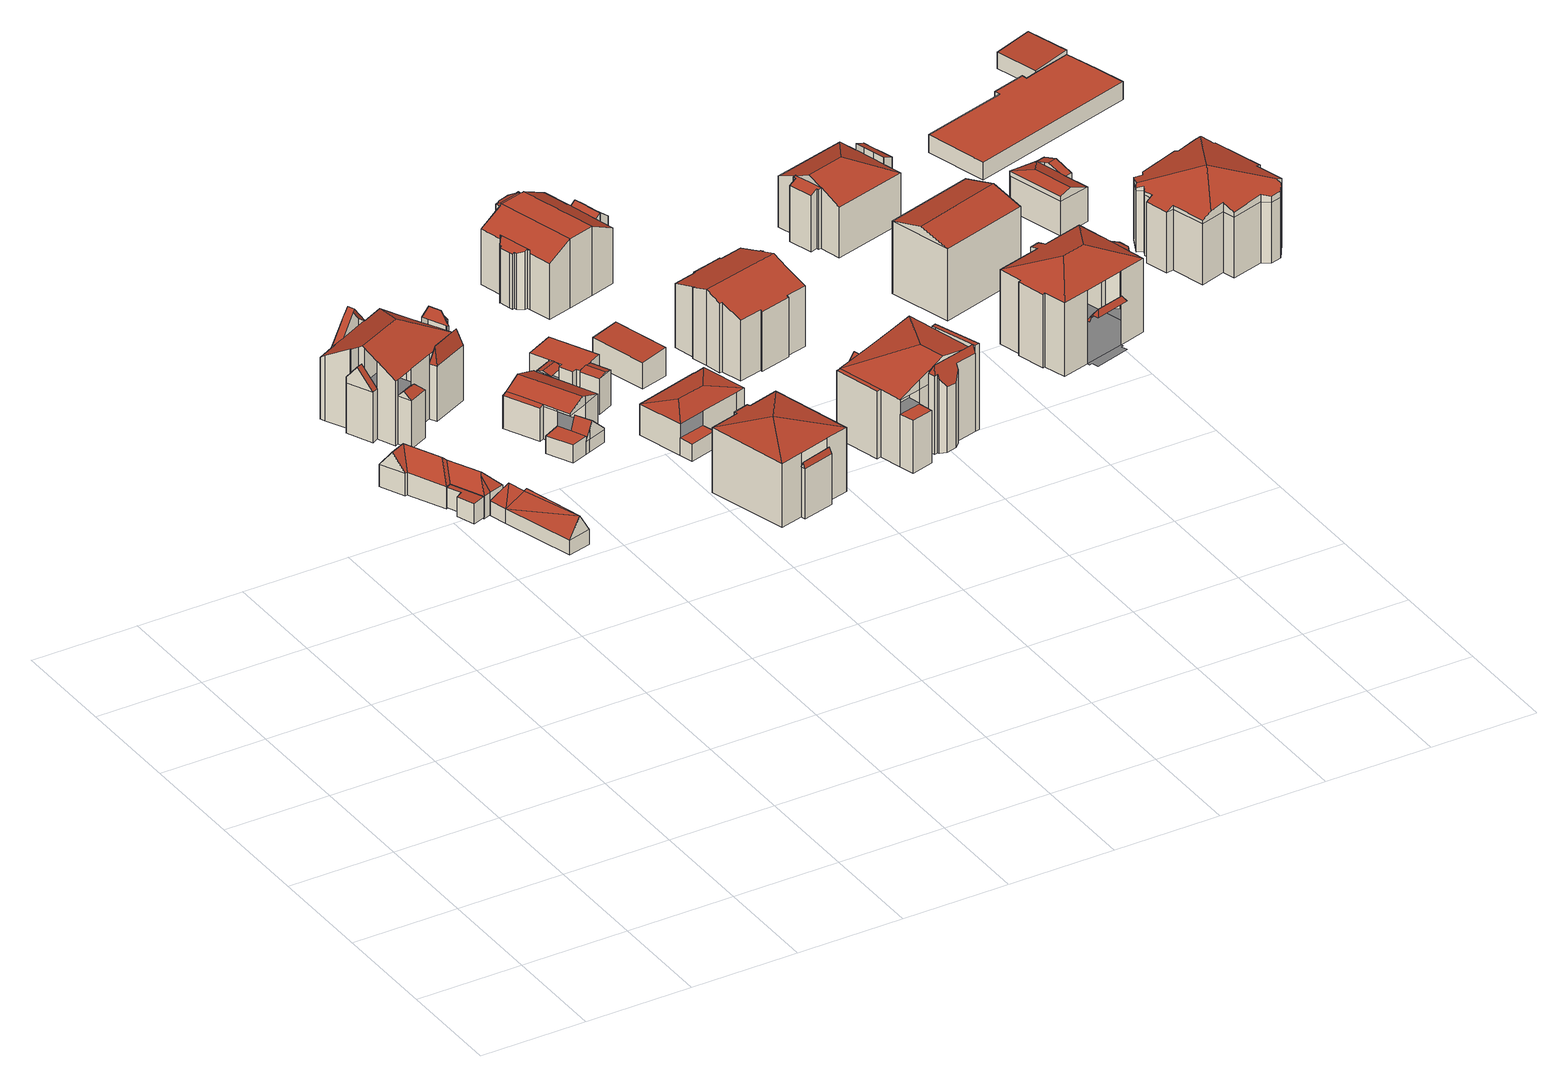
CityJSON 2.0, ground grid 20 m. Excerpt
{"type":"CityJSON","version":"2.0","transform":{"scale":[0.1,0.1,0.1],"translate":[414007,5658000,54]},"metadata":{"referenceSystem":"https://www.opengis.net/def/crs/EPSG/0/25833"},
"CityObjects":{
"building1":{"type":"Building","attributes":{"Dachtyp_tdc":"tdcPolyFlatRoof","Gemeindeschluessel":14612000,"Dachneigung":3.41,"QualitaetDacherkennung":66,"Geometrietyp2DReferenz":"3000","measuredHeight":3.95,"function":"31001_9998","roofType":"2100"},"geometry":[{"type":"Solid","lod":"2","boundaries":[[[[0,1,2,3]],[[1,4,5,2]],[[4,6,7,5]],[[6,8,9,7]],[[8,10,11,9]],[[10,0,3,11]],[[10,8,6,4,1,0]],[[3,2,5,7,9,11]]]],"semantics":{"surfaces":[{"type":"WallSurface"},{"type":"RoofSurface"},{"type":"GroundSurface"}],"values":[[0,0,0,0,0,0,1,2]]}}]},
"building2":{"type":"Building","attributes":{"Dachtyp_tdc":"tdcFreeFormRoof","Gemeindeschluessel":14612000,"Dachneigung":51.54,"QualitaetDacherkennung":15,"Geometrietyp2DReferenz":"3000","measuredHeight":7.58,"function":"31001_9998","roofType":"5000"},"geometry":[{"type":"Solid","lod":"2","boundaries":[[[[12,13,14,15]],[[13,16,17,14]],[[16,18,19,17]],[[18,20,21,19]],[[20,22,23,21]],[[22,24,25,23]],[[24,26,27,25]],[[26,28,29,27]],[[28,4,30,29]],[[4,1,31,30]],[[1,12,15,31]],[[32,33,34,1,4]],[[32,4,28]],[[33,32,28,26]],[[35,22,20]],[[36,22,35]],[[34,22,36]],[[34,24,22]],[[33,24,34]],[[24,33,26]],[[37,35,20,18]],[[37,18,16]],[[35,37,16,13]],[[36,35,13,12]],[[34,36,12,1]],[[15,14,17,19,21,23,25,27,29,30,31]]]],"semantics":{"surfaces":[{"type":"WallSurface"},{"type":"RoofSurface"},{"type":"GroundSurface"}],"values":[[0,0,0,0,0,0,0,0,0,0,0,1,1,1,1,1,1,1,1,1,1,0,1,1,1,2]]}}]},
"building3":{"type":"Building","attributes":{"Dachtyp_tdc":"tdcFreeFormRoof","Gemeindeschluessel":14612000,"Dachneigung":57.74,"QualitaetDacherkennung":11,"Geometrietyp2DReferenz":"3000","measuredHeight":6.59,"function":"31001_9998","roofType":"5000"},"geometry":[{"type":"Solid","lod":"2","boundaries":[[[[38,39,40,41]],[[39,42,43,40]],[[42,44,45,43]],[[44,46,47,45]],[[46,48,49,47]],[[48,50,51,49]],[[50,52,53,51]],[[52,38,41,53]],[[52,54,38]],[[52,55,54]],[[55,56,57]],[[52,56,55]],[[56,52,50]],[[56,50,48]],[[57,56,48,46]],[[55,57,46,44]],[[58,54,55,44,42]],[[58,42,39]],[[54,58,39,38]],[[41,40,43,45,47,49,51,53]]]],"semantics":{"surfaces":[{"type":"WallSurface"},{"type":"RoofSurface"},{"type":"GroundSurface"}],"values":[[0,0,0,0,0,0,0,0,1,1,1,1,1,0,1,1,1,1,1,2]]}}]},
"building4":{"type":"Building","attributes":{"Gemeindeschluessel":14612000,"Geometrietyp2DReferenz":"3000","function":"31001_9998","roofType":"9999"},"children":["building4-1","building4-2","building4-3","building4-4","building4-5","building4-6"]},
"building4-1":{"type":"BuildingPart","attributes":{"Dachtyp_tdc":"tdcGableRoof","Dachneigung":49.99,"QualitaetDacherkennung":36,"Geometrietyp2DReferenz":"3000","measuredHeight":15.69,"roofType":"3100"},"parents":["building4"],"geometry":[{"type":"MultiSurface","lod":"2","boundaries":[[[59,60,61,62]],[[60,63,64,61]],[[63,65,66,64]],[[67,59,62,68]],[[67,69,70,71,72,59]],[[73,71,70,74,75]],[[63,73,75,65]],[[60,72,71,73,63]],[[59,72,60]],[[62,61,64,66,68]]],"semantics":{"surfaces":[{"type":"WallSurface"},{"type":"RoofSurface"},{"type":"GroundSurface"}],"values":[0,0,0,0,1,1,0,0,0,2]}}]},
"building4-2":{"type":"BuildingPart","attributes":{"Dachtyp_tdc":"tdcGableRoof","Dachneigung":50.73,"QualitaetDacherkennung":47,"Geometrietyp2DReferenz":"3000","measuredHeight":13.35,"roofType":"3100"},"parents":["building4"],"geometry":[{"type":"MultiSurface","lod":"2","boundaries":[[[76,77,78,79]],[[77,80,81,78]],[[80,82,83,81]],[[77,76,84,85,86]],[[87,88,86,85]],[[80,88,87,82]],[[77,86,88,80]],[[78,81,83,89,79]]],"semantics":{"surfaces":[{"type":"WallSurface"},{"type":"RoofSurface"},{"type":"GroundSurface"}],"values":[0,0,0,1,1,0,0,2]}}]},
"building4-3":{"type":"BuildingPart","attributes":{"Dachtyp_tdc":"tdcHipAndGableRoof","Dachneigung":31.22,"QualitaetDacherkennung":19,"Geometrietyp2DReferenz":"3000","measuredHeight":16.87,"roofType":"5000"},"parents":["building4"],"geometry":[{"type":"MultiSurface","lod":"2","boundaries":[[[90,91,92]],[[90,93,94,91]],[[93,95,79,94]],[[95,76,79]],[[96,97,98,83,82,87]],[[97,99,100,98]],[[99,101,102,100]],[[101,103,104,102]],[[103,105,67,68,104]],[[74,75,66,65,75]],[[75,106,107,66]],[[106,108,109,107]],[[108,110,111,109]],[[112,113,114,115]],[[113,116,114]],[[117,118,119,120,121,122]],[[113,112,110,108,106,123]],[[106,75,74,69,105,103,101,99,97,96,124,123]],[[124,95,93,90,118,117,113,123]],[[120,91,94,79,89,83,98,100,102,104,68,66,107,109,111,115,114,121]]],"semantics":{"surfaces":[{"type":"WallSurface"},{"type":"RoofSurface"},{"type":"GroundSurface"}],"values":[0,0,0,0,0,0,0,0,0,0,0,0,0,0,0,0,1,1,1,2]}}]},
"building4-4":{"type":"BuildingPart","attributes":{"Dachtyp_tdc":"tdcFreeFormRoof","Dachneigung":46.16,"QualitaetDacherkennung":12,"Geometrietyp2DReferenz":"3000","measuredHeight":10.59,"roofType":"5000"},"parents":["building4"],"geometry":[{"type":"MultiSurface","lod":"2","boundaries":[[[125,126,127,128]],[[126,92,91,127]],[[119,125,128,120]],[[129,130,126,125]],[[129,125,119]],[[130,129,119,92]],[[126,130,92]],[[128,127,91,120]]],"semantics":{"surfaces":[{"type":"WallSurface"},{"type":"RoofSurface"},{"type":"GroundSurface"}],"values":[0,0,0,1,1,1,0,2]}}]},
"building4-5":{"type":"BuildingPart","attributes":{"Dachtyp_tdc":"tdcFreeFormRoof","Dachneigung":67.32,"QualitaetDacherkennung":35,"Geometrietyp2DReferenz":"3000","measuredHeight":15.11,"roofType":"5000"},"parents":["building4"],"geometry":[{"type":"MultiSurface","lod":"2","boundaries":[[[131,132,133,111,110]],[[132,134,135,133]],[[134,136,137,135]],[[136,138,112,115,137]],[[139,140,138,136]],[[139,136,134]],[[141,140,139,134,132]],[[141,132,131]],[[140,141,131,138]],[[111,133,135,137,115]]],"semantics":{"surfaces":[{"type":"WallSurface"},{"type":"RoofSurface"},{"type":"GroundSurface"}],"values":[0,0,0,0,1,1,1,1,1,2]}}]},
"building4-6":{"type":"BuildingPart","attributes":{"Dachtyp_tdc":"tdcFreeFormRoof","Dachneigung":76.24,"QualitaetDacherkennung":19,"Geometrietyp2DReferenz":"3000","measuredHeight":13.76,"roofType":"5000"},"parents":["building4"],"geometry":[{"type":"MultiSurface","lod":"2","boundaries":[[[142,122,121,143]],[[116,144,145,114]],[[144,142,143,145]],[[146,122,142]],[[147,146,142,144]],[[144,116,147]],[[116,122,146,147]],[[143,121,114,145]]],"semantics":{"surfaces":[{"type":"WallSurface"},{"type":"RoofSurface"},{"type":"GroundSurface"}],"values":[0,0,0,1,1,1,1,2]}}]},
"building5":{"type":"Building","attributes":{"Gemeindeschluessel":14612000,"Geometrietyp2DReferenz":"3000","function":"31001_9998","roofType":"9999"},"children":["building5-1","building5-2","building5-3","building5-4"]},
"building5-1":{"type":"BuildingPart","attributes":{"Dachtyp_tdc":"tdcPolyFlatRoof","Dachneigung":20.35,"QualitaetDacherkennung":62,"Geometrietyp2DReferenz":"3000","measuredHeight":6.68,"roofType":"2100"},"parents":["building5"],"geometry":[{"type":"MultiSurface","lod":"2","boundaries":[[[148,149,150,151,152]],[[153,154,155,156,157]],[[154,148,152,155]],[[154,153,158,149,148]],[[152,151,156,155]]],"semantics":{"surfaces":[{"type":"WallSurface"},{"type":"RoofSurface"},{"type":"GroundSurface"}],"values":[0,0,0,1,2]}}]},
"building5-2":{"type":"BuildingPart","attributes":{"Dachtyp_tdc":"tdcGableRoof","Dachneigung":43.43,"QualitaetDacherkennung":13,"Geometrietyp2DReferenz":"3000","measuredHeight":5.74,"roofType":"3100"},"parents":["building5"],"geometry":[{"type":"MultiSurface","lod":"2","boundaries":[[[159,160,161,162]],[[160,163,164,161]],[[165,159,162,166]],[[167,168,169,170]],[[163,171,169,168,172]],[[160,171,163]],[[159,170,169,171,160]],[[165,167,170,159]],[[162,161,164,173,166]]],"semantics":{"surfaces":[{"type":"WallSurface"},{"type":"RoofSurface"},{"type":"GroundSurface"}],"values":[0,0,0,1,1,0,0,0,2]}}]},
"building5-3":{"type":"BuildingPart","attributes":{"Dachtyp_tdc":"tdcGableRoof","Dachneigung":21.64,"QualitaetDacherkennung":80,"Geometrietyp2DReferenz":"3000","measuredHeight":8.09,"roofType":"3100"},"parents":["building5"],"geometry":[{"type":"MultiSurface","lod":"2","boundaries":[[[174,157,156,175,176]],[[150,177,178,151]],[[177,179,180,178]],[[179,181,182,180]],[[181,183,184,182]],[[183,185,167,165,166,184]],[[149,158,153,186,187,188,189]],[[183,181,179,190,189,188,191]],[[183,191,185]],[[185,191,188,187,192]],[[150,149,189,190,177]],[[177,190,179]],[[192,187,186,174]],[[174,186,153,157]],[[175,156,151,178,180,182,184,166,173]]],"semantics":{"surfaces":[{"type":"WallSurface"},{"type":"RoofSurface"},{"type":"GroundSurface"}],"values":[0,0,0,0,0,0,1,1,0,0,0,0,0,0,2]}}]},
"building5-4":{"type":"BuildingPart","attributes":{"Dachtyp_tdc":"tdcPolyFlatRoof","Dachneigung":0,"QualitaetDacherkennung":44,"Geometrietyp2DReferenz":"3000","measuredHeight":3.45,"roofType":"1000"},"parents":["building5"],"geometry":[{"type":"MultiSurface","lod":"2","boundaries":[[[193,194,195,164,163]],[[194,196,197,195]],[[196,176,175,197]],[[176,196,194,193,198]],[[164,195,197,175,173]]],"semantics":{"surfaces":[{"type":"WallSurface"},{"type":"RoofSurface"},{"type":"GroundSurface"}],"values":[0,0,0,1,2]}}]},
"building6":{"type":"Building","attributes":{"Gemeindeschluessel":14612000,"Geometrietyp2DReferenz":"3000","function":"31001_9998","roofType":"9999"},"children":["building6-1","building6-2","building6-3"]},
"building6-1":{"type":"BuildingPart","attributes":{"Dachtyp_tdc":"tdcPolyFlatRoof","Dachneigung":0,"QualitaetDacherkennung":66,"Geometrietyp2DReferenz":"3000","measuredHeight":7.06,"roofType":"1000"},"parents":["building6"],"geometry":[{"type":"MultiSurface","lod":"2","boundaries":[[[199,200,201,202,203]],[[200,204,205,201]],[[204,206,207,208,205]],[[209,210,211,212,213]],[[210,214,215,211]],[[214,216,217,215]],[[216,218,219,220,217]],[[216,214,210,209,221,222,223,206,204,200,199,224,225,218]],[[220,202,201,205,208,226,212,211,215,217]]],"semantics":{"surfaces":[{"type":"WallSurface"},{"type":"RoofSurface"},{"type":"GroundSurface"}],"values":[0,0,0,0,0,0,0,1,2]}}]},
"building6-2":{"type":"BuildingPart","attributes":{"Dachtyp_tdc":"tdcGableRoof","Dachneigung":17.68,"QualitaetDacherkennung":56,"Geometrietyp2DReferenz":"3000","measuredHeight":7.12,"roofType":"3100"},"parents":["building6"],"geometry":[{"type":"MultiSurface","lod":"2","boundaries":[[[227,213,212,228]],[[229,227,228,230]],[[227,229,231]],[[213,227,231,232,221]],[[229,207,233,222,232,231]],[[228,212,226,208,230]]],"semantics":{"surfaces":[{"type":"WallSurface"},{"type":"RoofSurface"},{"type":"GroundSurface"}],"values":[0,0,0,1,1,2]}}]},
"building6-3":{"type":"BuildingPart","attributes":{"Dachtyp_tdc":"tdcGableRoof","Dachneigung":10.45,"QualitaetDacherkennung":58,"Geometrietyp2DReferenz":"3000","measuredHeight":7.15,"roofType":"3100"},"parents":["building6"],"geometry":[{"type":"MultiSurface","lod":"2","boundaries":[[[234,235,236,237]],[[235,203,202,236]],[[219,234,237,220]],[[219,225,238,239,234]],[[238,224,203,235,239]],[[234,239,235]],[[237,236,202,220]]],"semantics":{"surfaces":[{"type":"WallSurface"},{"type":"RoofSurface"},{"type":"GroundSurface"}],"values":[0,0,0,1,1,0,2]}}]},
"building7":{"type":"Building","attributes":{"Gemeindeschluessel":14612000,"Geometrietyp2DReferenz":"3000","function":"31001_9998","roofType":"9999"},"children":["building7-1","building7-2"]},
"building7-1":{"type":"BuildingPart","attributes":{"Dachtyp_tdc":"tdcTentRoof","Dachneigung":10.03,"QualitaetDacherkennung":72,"Geometrietyp2DReferenz":"3000","measuredHeight":13.79,"roofType":"3500"},"parents":["building7"],"geometry":[{"type":"MultiSurface","lod":"2","boundaries":[[[240,241,242,243,244]],[[241,245,246,242]],[[245,247,248,246]],[[247,249,250,248]],[[249,251,252,250]],[[251,253,254,252]],[[253,255,256,254]],[[255,257,258,256]],[[257,259,260,261,258]],[[241,240,259,257,262]],[[245,241,262]],[[255,253,251,249,247,245,262]],[[257,255,262]],[[261,243,242,246,248,250,252,254,256,258]]],"semantics":{"surfaces":[{"type":"WallSurface"},{"type":"RoofSurface"},{"type":"GroundSurface"}],"values":[0,0,0,0,0,0,0,0,0,1,1,1,1,2]}}]},
"building7-2":{"type":"BuildingPart","attributes":{"Dachtyp_tdc":"tdcFreeFormRoof","Dachneigung":67.64,"QualitaetDacherkennung":14,"Geometrietyp2DReferenz":"3000","measuredHeight":10.71,"roofType":"5000"},"parents":["building7"],"geometry":[{"type":"MultiSurface","lod":"2","boundaries":[[[263,264,265,266]],[[264,244,243,265]],[[260,263,266,261]],[[267,268,264,263]],[[268,267,260,244]],[[264,268,244]],[[260,267,263]],[[266,265,243,261]]],"semantics":{"surfaces":[{"type":"WallSurface"},{"type":"RoofSurface"},{"type":"GroundSurface"}],"values":[0,0,0,1,1,0,0,2]}}]},
"building8":{"type":"Building","attributes":{"Gemeindeschluessel":14612000,"Geometrietyp2DReferenz":"3000","function":"31001_9998","roofType":"9999"},"children":["building8-1","building8-2"]},
"building8-1":{"type":"BuildingPart","attributes":{"Dachtyp_tdc":"tdcPolyFlatRoof","Dachneigung":0,"QualitaetDacherkennung":55,"Geometrietyp2DReferenz":"3000","measuredHeight":3.26,"roofType":"1000"},"parents":["building8"],"geometry":[{"type":"MultiSurface","lod":"2","boundaries":[[[269,270,271,272]],[[270,273,274,271]],[[273,275,276,274]],[[275,273,270,269]],[[272,271,274,276]]],"semantics":{"surfaces":[{"type":"WallSurface"},{"type":"RoofSurface"},{"type":"GroundSurface"}],"values":[0,0,0,1,2]}}]},
"building8-2":{"type":"BuildingPart","attributes":{"Dachtyp_tdc":"tdcHipRoof","Dachneigung":10.35,"QualitaetDacherkennung":66,"Geometrietyp2DReferenz":"3000","measuredHeight":6.79,"roofType":"3200"},"parents":["building8"],"geometry":[{"type":"MultiSurface","lod":"2","boundaries":[[[277,278,279,280]],[[278,281,272,279]],[[281,269,272]],[[277,282,283]],[[284,285,286]],[[285,284,287,276,275]],[[284,288,289,287]],[[288,290,291,289]],[[290,282,292,291]],[[282,277,280,292]],[[282,290,288,284,286,283]],[[285,281,278,277,283,286]],[[276,287,289,291,292,280,279,272]]],"semantics":{"surfaces":[{"type":"WallSurface"},{"type":"RoofSurface"},{"type":"GroundSurface"}],"values":[0,0,0,1,1,0,0,0,0,0,1,1,2]}}]},
"building9":{"type":"Building","attributes":{"Dachtyp_tdc":"tdcPolyFlatRoof","Gemeindeschluessel":14612000,"Dachneigung":5.68,"QualitaetDacherkennung":53,"Geometrietyp2DReferenz":"3000","measuredHeight":5.51,"function":"31001_9998","roofType":"2100"},"geometry":[{"type":"Solid","lod":"2","boundaries":[[[[293,294,295,296]],[[294,297,298,295]],[[297,299,300,298]],[[299,293,296,300]],[[299,297,294,293]],[[296,295,298,300]]]],"semantics":{"surfaces":[{"type":"WallSurface"},{"type":"RoofSurface"},{"type":"GroundSurface"}],"values":[[0,0,0,0,1,2]]}}]},
"building10":{"type":"Building","attributes":{"Dachtyp_tdc":"tdcPolyFlatRoof","Gemeindeschluessel":14612000,"Dachneigung":4.54,"QualitaetDacherkennung":59,"Geometrietyp2DReferenz":"3000","measuredHeight":2.2,"function":"31001_9998","roofType":"2100"},"geometry":[{"type":"Solid","lod":"2","boundaries":[[[[301,302,303,289]],[[302,304,305,303]],[[304,306,292,305]],[[306,307,291,292]],[[307,301,289,291]],[[307,306,304,302,301]],[[289,303,305,292,291]]]],"semantics":{"surfaces":[{"type":"WallSurface"},{"type":"RoofSurface"},{"type":"GroundSurface"}],"values":[[0,0,0,0,0,1,2]]}}]},
"building11":{"type":"Building","attributes":{"Dachtyp_tdc":"tdcFreeFormRoof","Gemeindeschluessel":14612000,"Dachneigung":38.97,"QualitaetDacherkennung":11,"Geometrietyp2DReferenz":"3000","measuredHeight":4.63,"function":"31001_9998","roofType":"5000"},"geometry":[{"type":"Solid","lod":"2","boundaries":[[[[308,309,310,311]],[[309,312,313,310]],[[312,314,315,313]],[[314,316,317,315]],[[316,318,319,317]],[[318,320,321,319]],[[320,308,311,321]],[[322,323,324,320,318]],[[325,322,318,316]],[[325,316,314]],[[312,325,314]],[[312,322,325]],[[323,322,312,309]],[[324,323,309,308]],[[324,308,320]],[[311,310,313,315,317,319,321]]]],"semantics":{"surfaces":[{"type":"WallSurface"},{"type":"RoofSurface"},{"type":"GroundSurface"}],"values":[[0,0,0,0,0,0,0,1,1,1,1,1,1,1,0,2]]}}]},
"building12":{"type":"Building","attributes":{"Gemeindeschluessel":14612000,"Geometrietyp2DReferenz":"3000","function":"31001_9998","roofType":"9999"},"children":["building12-1","building12-2","building12-3","building12-4"]},
"building12-1":{"type":"BuildingPart","attributes":{"Dachtyp_tdc":"tdcPolyFlatRoof","Dachneigung":23.99,"QualitaetDacherkennung":46,"Geometrietyp2DReferenz":"3000","measuredHeight":11.34,"roofType":"2100"},"parents":["building12"],"geometry":[{"type":"MultiSurface","lod":"2","boundaries":[[[326,327,328,329]],[[327,330,331,328]],[[330,332,333,331]],[[334,335,336,337]],[[335,338,339,336]],[[338,340,341,339]],[[340,342,343,341]],[[342,344,345,343]],[[344,346,347,345]],[[346,348,349,347]],[[348,350,351,349]],[[350,352,353,351]],[[352,354,355,353]],[[354,356,357,355]],[[356,326,329,357]],[[356,354,352,350,348,346,344,342,340,338,335,334,332,330,327,326]],[[329,328,331,336,339,341,343,345,347,349,351,353,355,357]]],"semantics":{"surfaces":[{"type":"WallSurface"},{"type":"RoofSurface"},{"type":"GroundSurface"}],"values":[0,0,0,0,0,0,0,0,0,0,0,0,0,0,0,1,2]}}]},
"building12-2":{"type":"BuildingPart","attributes":{"Dachtyp_tdc":"tdcFreeFormRoof","Dachneigung":25.04,"QualitaetDacherkennung":19,"Geometrietyp2DReferenz":"3000","measuredHeight":13.08,"roofType":"5000"},"parents":["building12"],"geometry":[{"type":"MultiSurface","lod":"2","boundaries":[[[358,359,360,361]],[[359,362,363,360]],[[362,364,365,363]],[[364,366,367,365]],[[366,368,369,367]],[[370,371,372,373]],[[371,358,361,372]],[[368,366,374]],[[366,364,362,359,358,371,375,374]],[[371,370,375]],[[370,376,368,374,375]],[[361,360,363,365,367,369,377,373,372]]],"semantics":{"surfaces":[{"type":"WallSurface"},{"type":"RoofSurface"},{"type":"GroundSurface"}],"values":[0,0,0,0,0,0,0,1,1,1,1,2]}}]},
"building12-3":{"type":"BuildingPart","attributes":{"Dachtyp_tdc":"tdcGableRoof","Dachneigung":39.76,"QualitaetDacherkennung":40,"Geometrietyp2DReferenz":"3000","measuredHeight":10.78,"roofType":"3100"},"parents":["building12"],"geometry":[{"type":"MultiSurface","lod":"2","boundaries":[[[378,379,380,381]],[[379,382,383,380]],[[382,384,385,383]],[[384,386,387,385]],[[386,388,389,387]],[[388,390,391,389]],[[390,392,393,391]],[[394,378,381,395]],[[390,388,386,384,382,379,378]],[[378,394,392,390]],[[381,380,383,385,387,389,391,393,395]]],"semantics":{"surfaces":[{"type":"WallSurface"},{"type":"RoofSurface"},{"type":"GroundSurface"}],"values":[0,0,0,0,0,0,0,0,1,1,2]}}]},
"building12-4":{"type":"BuildingPart","attributes":{"Dachtyp_tdc":"tdcCutGableRoof","Dachneigung":27.39,"QualitaetDacherkennung":51,"Geometrietyp2DReferenz":"3000","measuredHeight":13.22,"roofType":"9999"},"parents":["building12"],"geometry":[{"type":"MultiSurface","lod":"2","boundaries":[[[396,397,398,399]],[[397,400,394,395,398]],[[401,402,403,393,392]],[[402,404,405,403]],[[404,406,407,405]],[[406,408,409,407]],[[408,337,336,409]],[[333,410,411,331]],[[410,412,370,373,411]],[[413,369,368]],[[413,396,399,369]],[[404,402,401,400,397,396]],[[414,412,410,333,337,408,406]],[[396,413,414,406,404]],[[399,398,395,393,403,405,407,409,336,331,411,373,377,369]]],"semantics":{"surfaces":[{"type":"WallSurface"},{"type":"RoofSurface"},{"type":"GroundSurface"}],"values":[0,0,0,0,0,0,0,0,0,0,0,1,1,1,2]}}]},
"building13":{"type":"Building","attributes":{"Gemeindeschluessel":14612000,"Geometrietyp2DReferenz":"3000","function":"31001_9998","roofType":"9999"},"children":["building13-1","building13-2","building13-3","building13-4","building13-5","building13-6"]},
"building13-1":{"type":"BuildingPart","attributes":{"Dachtyp_tdc":"tdcFreeFormRoof","Dachneigung":67.53,"QualitaetDacherkennung":16,"Geometrietyp2DReferenz":"3000","measuredHeight":16.47,"roofType":"5000"},"parents":["building13"],"geometry":[{"type":"MultiSurface","lod":"2","boundaries":[[[415,416,417,418]],[[416,419,420,417]],[[419,421,422,420]],[[421,423,424,422]],[[423,425,426,424]],[[425,427,428,426]],[[427,429,430,428]],[[429,431,432,433,430]],[[431,429,434]],[[429,427,425,423,421,419,416,415,435,434]],[[435,436,431,434]],[[418,417,420,422,424,426,428,430,433,437,438]]],"semantics":{"surfaces":[{"type":"WallSurface"},{"type":"RoofSurface"},{"type":"GroundSurface"}],"values":[0,0,0,0,0,0,0,0,1,1,1,2]}}]},
"building13-2":{"type":"BuildingPart","attributes":{"Dachtyp_tdc":"tdcPolyFlatRoof","Dachneigung":2.79,"QualitaetDacherkennung":31,"Geometrietyp2DReferenz":"3000","measuredHeight":16.49,"roofType":"2100"},"parents":["building13"],"geometry":[{"type":"MultiSurface","lod":"2","boundaries":[[[439,440,441,442,443,444]],[[440,445,446,441]],[[445,447,415,418,446]],[[445,440,439,447]],[[418,438,437,442,441,446]]],"semantics":{"surfaces":[{"type":"WallSurface"},{"type":"RoofSurface"},{"type":"GroundSurface"}],"values":[0,0,0,1,2]}}]},
"building13-3":{"type":"BuildingPart","attributes":{"Dachtyp_tdc":"tdcGableRoof","Dachneigung":49.04,"QualitaetDacherkennung":7,"Geometrietyp2DReferenz":"3000","measuredHeight":12.8,"roofType":"3100"},"parents":["building13"],"geometry":[{"type":"MultiSurface","lod":"2","boundaries":[[[448,449,450,451]],[[449,452,453,450]],[[452,454,455,453]],[[454,452,456,457]],[[449,448,457,456]],[[456,452,449]],[[455,451,450,453]]],"semantics":{"surfaces":[{"type":"WallSurface"},{"type":"RoofSurface"},{"type":"GroundSurface"}],"values":[0,0,0,1,1,0,2]}}]},
"building13-4":{"type":"BuildingPart","attributes":{"Dachtyp_tdc":"tdcPolyFlatRoof","Dachneigung":0,"QualitaetDacherkennung":47,"Geometrietyp2DReferenz":"3000","measuredHeight":10.1,"roofType":"1000"},"parents":["building13"],"geometry":[{"type":"MultiSurface","lod":"2","boundaries":[[[458,459,460,461]],[[459,462,463,460]],[[462,464,465,463]],[[464,462,459,458]],[[461,460,463,465]]],"semantics":{"surfaces":[{"type":"WallSurface"},{"type":"RoofSurface"},{"type":"GroundSurface"}],"values":[0,0,0,1,2]}}]},
"building13-5":{"type":"BuildingPart","attributes":{"Dachtyp_tdc":"tdcPolyFlatRoof","Dachneigung":0,"QualitaetDacherkennung":63,"Geometrietyp2DReferenz":"3000","measuredHeight":12.89,"roofType":"1000"},"parents":["building13"],"geometry":[{"type":"MultiSurface","lod":"2","boundaries":[[[466,467,451,468]],[[467,448,451]],[[469,470,471,472]],[[470,466,468,471]],[[470,469,473,467,466]],[[468,451,474,472,471]]],"semantics":{"surfaces":[{"type":"WallSurface"},{"type":"RoofSurface"},{"type":"GroundSurface"}],"values":[0,0,0,0,1,2]}}]},
"building13-6":{"type":"BuildingPart","attributes":{"Dachtyp_tdc":"tdcHipAndGableRoof","Dachneigung":21.22,"QualitaetDacherkennung":30,"Geometrietyp2DReferenz":"3000","measuredHeight":16.75,"roofType":"5000"},"parents":["building13"],"geometry":[{"type":"MultiSurface","lod":"2","boundaries":[[[475,476,477,455,454]],[[476,478,479,477]],[[478,443,442,479]],[[432,480,461,433]],[[480,458,461]],[[481,469,472,465,464]],[[473,482,483,484,485]],[[469,481,486,487,488,482,473]],[[489,444,483,482,488]],[[432,431,487,486,480]],[[480,486,481]],[[475,485,484,476]],[[473,485,475]],[[476,484,483,478]],[[478,483,444,443]],[[472,474,451,455,477,479,442,437,433,461,465]]],"semantics":{"surfaces":[{"type":"WallSurface"},{"type":"RoofSurface"},{"type":"GroundSurface"}],"values":[0,0,0,0,0,0,1,1,1,0,0,0,0,0,0,2]}}]},
"building14":{"type":"Building","attributes":{"Gemeindeschluessel":14612000,"Geometrietyp2DReferenz":"3000","function":"31001_9998","roofType":"9999"},"children":["building14-1","building14-2"]},
"building14-1":{"type":"BuildingPart","attributes":{"Dachtyp_tdc":"tdcGableRoof","Dachneigung":16.87,"QualitaetDacherkennung":40,"Geometrietyp2DReferenz":"3000","measuredHeight":14.56,"roofType":"3100"},"parents":["building14"],"geometry":[{"type":"MultiSurface","lod":"2","boundaries":[[[490,491,492,493]],[[491,494,495,492]],[[494,496,497,495]],[[496,498,499,497]],[[498,500,501,499]],[[500,502,503,501]],[[502,504,505,503]],[[504,506,507,505]],[[506,508,509,507]],[[508,510,511,509]],[[510,512,513,511]],[[512,514,515,513]],[[514,516,517,515]],[[516,518,519,517]],[[518,520,521,519]],[[520,522,523,521]],[[522,524,525,523]],[[524,526,527,525]],[[526,528,529,527]],[[528,530,531,529]],[[530,532,533,534,531]],[[535,536,537]],[[535,490,493,536]],[[538,539,532,530,528,526,524,522,520,518,516,514,512,510,508,506]],[[506,504,502,500,498,496,494,491,490,535,538]],[[493,492,495,497,499,501,503,505,507,509,511,513,515,517,519,521,523,525,527,529,531,534,540,541,542,536]]],"semantics":{"surfaces":[{"type":"WallSurface"},{"type":"RoofSurface"},{"type":"GroundSurface"}],"values":[0,0,0,0,0,0,0,0,0,0,0,0,0,0,0,0,0,0,0,0,0,0,0,1,1,2]}}]},
"building14-2":{"type":"BuildingPart","attributes":{"Dachtyp_tdc":"tdcFreeFormRoof","Dachneigung":46.93,"QualitaetDacherkennung":26,"Geometrietyp2DReferenz":"3000","measuredHeight":6.87,"roofType":"5000"},"parents":["building14"],"geometry":[{"type":"MultiSurface","lod":"2","boundaries":[[[543,544,545,546]],[[544,547,548,545]],[[547,549,550,548]],[[549,551,552,550]],[[551,537,536,552]],[[533,543,546,534]],[[549,547,553]],[[554,537,551,549]],[[547,544,543,553]],[[543,533,555,556,554,549,553]],[[546,545,548,550,552,536,542,541,540,534]]],"semantics":{"surfaces":[{"type":"WallSurface"},{"type":"RoofSurface"},{"type":"GroundSurface"}],"values":[0,0,0,0,0,0,1,1,1,1,2]}}]},
"building15":{"type":"Building","attributes":{"Gemeindeschluessel":14612000,"Geometrietyp2DReferenz":"3000","function":"31001_9998","roofType":"9999"},"children":["building15-1","building15-2","building15-3"]},
"building15-1":{"type":"BuildingPart","attributes":{"Dachtyp_tdc":"tdcPolyFlatRoof","Dachneigung":22.63,"QualitaetDacherkennung":57,"Geometrietyp2DReferenz":"3000","measuredHeight":11.02,"roofType":"2100"},"parents":["building15"],"geometry":[{"type":"MultiSurface","lod":"2","boundaries":[[[557,558,559]],[[560,561,562,563,564]],[[561,565,566,562]],[[565,567,568,566]],[[567,569,570,568]],[[569,557,559,570]],[[569,567,565,561,560,557]],[[559,563,562,566,568,570]]],"semantics":{"surfaces":[{"type":"WallSurface"},{"type":"RoofSurface"},{"type":"GroundSurface"}],"values":[0,0,0,0,0,0,1,2]}}]},
"building15-2":{"type":"BuildingPart","attributes":{"Dachtyp_tdc":"tdcPolyFlatRoof","Dachneigung":24.79,"QualitaetDacherkennung":31,"Geometrietyp2DReferenz":"3000","measuredHeight":11.65,"roofType":"2100"},"parents":["building15"],"geometry":[{"type":"MultiSurface","lod":"2","boundaries":[[[571,572,573,574]],[[572,575,576,573]],[[575,577,578,576]],[[577,579,580,578]],[[579,581,582,580]],[[581,583,584,582]],[[583,585,586,587,584]],[[585,583,581,579,577,575,572,571,588,589]],[[574,573,576,578,580,582,584,587,590]]],"semantics":{"surfaces":[{"type":"WallSurface"},{"type":"RoofSurface"},{"type":"GroundSurface"}],"values":[0,0,0,0,0,0,0,1,2]}}]},
"building15-3":{"type":"BuildingPart","attributes":{"Dachtyp_tdc":"tdcFreeFormRoof","Dachneigung":25.55,"QualitaetDacherkennung":51,"Geometrietyp2DReferenz":"3000","measuredHeight":12.98,"roofType":"5000"},"parents":["building15"],"geometry":[{"type":"MultiSurface","lod":"2","boundaries":[[[591,564,563,592]],[[558,593,594,559]],[[593,595,596,594]],[[595,597,574,596]],[[597,571,574]],[[586,598,599,587]],[[598,591,592,599]],[[600,597,595,593,601]],[[593,558,564,591,601]],[[591,598,586,589,600,601]],[[592,563,559,594,596,574,590,587,599]]],"semantics":{"surfaces":[{"type":"WallSurface"},{"type":"RoofSurface"},{"type":"GroundSurface"}],"values":[0,0,0,0,0,0,0,1,1,1,2]}}]},
"building16":{"type":"Building","attributes":{"Gemeindeschluessel":14612000,"Geometrietyp2DReferenz":"3000","function":"31001_9998","roofType":"9999"},"children":["building16-1","building16-2","building16-3"]},
"building16-1":{"type":"BuildingPart","attributes":{"Dachtyp_tdc":"tdcFreeFormRoof","Dachneigung":58.57,"QualitaetDacherkennung":6,"Geometrietyp2DReferenz":"3000","measuredHeight":10.3,"roofType":"5000"},"parents":["building16"],"geometry":[{"type":"MultiSurface","lod":"2","boundaries":[[[602,603,604]],[[605,606,607,602]],[[603,608,609,604]],[[608,610,609]],[[610,611,612]],[[610,612,613,605,602,604,609]],[[614,615,610,615]],[[616,617,618,619,620,615,621,622]]],"semantics":{"surfaces":[{"type":"RoofSurface"},{"type":"WallSurface"},{"type":"GroundSurface"}],"values":[0,0,0,0,0,0,1,2]}}]},
"building16-2":{"type":"BuildingPart","attributes":{"Dachtyp_tdc":"tdcHipRoof","Dachneigung":17.94,"QualitaetDacherkennung":67,"Geometrietyp2DReferenz":"3000","measuredHeight":16.56,"roofType":"3200"},"parents":["building16"],"geometry":[{"type":"MultiSurface","lod":"2","boundaries":[[[623,624,625,618]],[[624,626,627,625]],[[626,628,629,627]],[[628,630,631,629]],[[630,632,633,631]],[[632,634,635,633]],[[634,636,637,635]],[[636,638,639,637]],[[638,640,641,639]],[[640,642,643,641]],[[642,644,645,643]],[[644,646,647,645]],[[646,648,649,647]],[[648,650,651,649]],[[650,652,651]],[[653,654,655,656,657]],[[654,658,613,619,655]],[[623,618,606]],[[654,653,650,648,659]],[[634,632,630,628,626,624,660]],[[648,646,644,642,640,638,636,634,660,659]],[[624,623,658,654,659,660]],[[625,627,629,631,633,635,637,639,641,643,645,647,649,651,656,655,619,618]]],"semantics":{"surfaces":[{"type":"WallSurface"},{"type":"RoofSurface"},{"type":"GroundSurface"}],"values":[0,0,0,0,0,0,0,0,0,0,0,0,0,0,0,0,0,0,1,1,1,1,2]}}]},
"building16-3":{"type":"BuildingPart","attributes":{"Dachtyp_tdc":"tdcPolyFlatRoof","Dachneigung":11.52,"QualitaetDacherkennung":37,"Geometrietyp2DReferenz":"3000","measuredHeight":13.19,"roofType":"2100"},"parents":["building16"],"geometry":[{"type":"MultiSurface","lod":"2","boundaries":[[[652,661,662,651]],[[661,663,664,662]],[[663,665,666,664]],[[665,667,668,666]],[[667,657,656,668]],[[667,665,663,661,652,657]],[[656,651,662,664,666,668]]],"semantics":{"surfaces":[{"type":"WallSurface"},{"type":"RoofSurface"},{"type":"GroundSurface"}],"values":[0,0,0,0,0,1,2]}}]},
"building17":{"type":"Building","attributes":{"Dachtyp_tdc":"tdcGableRoof","Gemeindeschluessel":14612000,"Dachneigung":14.86,"QualitaetDacherkennung":53,"Geometrietyp2DReferenz":"3000","measuredHeight":15.55,"function":"31001_9998","roofType":"3100"},"geometry":[{"type":"Solid","lod":"2","boundaries":[[[[669,670,671,672]],[[670,673,674,671]],[[673,675,676,674]],[[675,669,672,676]],[[673,670,677]],[[669,675,678]],[[670,669,678,677]],[[675,673,677,678]],[[672,671,674,676]]]],"semantics":{"surfaces":[{"type":"WallSurface"},{"type":"RoofSurface"},{"type":"GroundSurface"}],"values":[[0,0,0,0,0,0,1,1,2]]}}]},
"building18":{"type":"Building","attributes":{"Dachtyp_tdc":"tdcPolyFlatRoof","Gemeindeschluessel":14612000,"Dachneigung":0,"QualitaetDacherkennung":76,"Geometrietyp2DReferenz":"3000","measuredHeight":2.63,"function":"31001_9998","roofType":"1000"},"geometry":[{"type":"Solid","lod":"2","boundaries":[[[[679,680,681,682]],[[680,683,684,681]],[[683,685,686,684]],[[685,679,682,686]],[[685,683,680,679]],[[682,681,684,686]]]],"semantics":{"surfaces":[{"type":"WallSurface"},{"type":"RoofSurface"},{"type":"GroundSurface"}],"values":[[0,0,0,0,1,2]]}}]},
"building19":{"type":"Building","attributes":{"Gemeindeschluessel":14612000,"Geometrietyp2DReferenz":"3000","function":"31001_9998","roofType":"9999"},"children":["building19-1","building19-2"]},
"building19-1":{"type":"BuildingPart","attributes":{"Dachtyp_tdc":"tdcGableRoof","Dachneigung":19.15,"QualitaetDacherkennung":68,"Geometrietyp2DReferenz":"3000","measuredHeight":7.59,"roofType":"3100"},"parents":["building19"],"geometry":[{"type":"MultiSurface","lod":"2","boundaries":[[[687,688,689,690]],[[688,691,692,689]],[[691,693,694,692]],[[691,688,695]],[[688,687,696,697,695]],[[693,691,695,697,698]],[[690,689,692,694]]],"semantics":{"surfaces":[{"type":"WallSurface"},{"type":"RoofSurface"},{"type":"GroundSurface"}],"values":[0,0,0,0,1,1,2]}}]},
"building19-2":{"type":"BuildingPart","attributes":{"Dachtyp_tdc":"tdcHipAndGableRoof","Dachneigung":22.52,"QualitaetDacherkennung":44,"Geometrietyp2DReferenz":"3000","measuredHeight":8.31,"roofType":"5000"},"parents":["building19"],"geometry":[{"type":"MultiSurface","lod":"2","boundaries":[[[699,687,690,700]],[[701,702,703,694,693]],[[702,704,705,703]],[[704,699,700,705]],[[687,706,707]],[[708,709,707,706]],[[701,698,696,687,707,709,702]],[[702,709,708,704]],[[704,708,706,699]],[[699,706,687]],[[700,690,694,703,705]]],"semantics":{"surfaces":[{"type":"WallSurface"},{"type":"RoofSurface"},{"type":"GroundSurface"}],"values":[0,0,0,0,1,1,1,0,0,0,2]}}]},
"building20":{"type":"Building","attributes":{"Dachtyp_tdc":"tdcFreeFormRoof","Gemeindeschluessel":14612000,"Dachneigung":20.05,"QualitaetDacherkennung":16,"Geometrietyp2DReferenz":"3000","measuredHeight":16.09,"function":"31001_9998","roofType":"5000"},"geometry":[{"type":"Solid","lod":"2","boundaries":[[[[710,711,712,713]],[[711,714,715,712]],[[714,716,717,715]],[[716,718,719,717]],[[718,720,721,719]],[[720,722,723,721]],[[722,724,725,723]],[[724,726,727,725]],[[726,728,729,727]],[[728,730,731,729]],[[730,732,733,731]],[[732,734,735,733]],[[734,736,737,735]],[[736,738,739,737]],[[738,740,741,739]],[[740,742,743,741]],[[742,744,745,743]],[[744,746,747,745]],[[746,748,749,747]],[[748,750,751,749]],[[750,752,753,751]],[[752,754,755,753]],[[754,756,757,755]],[[756,758,759,757]],[[758,760,761,759]],[[760,762,763,761]],[[762,764,765,763]],[[764,766,767,765]],[[766,710,713,767]],[[768,769,770,771,772,773,774,775,732,730,776]],[[777,778,779,780,781,782,783,784,771,770]],[[785,786,787,788,789,790,777,770,791]],[[792,791,770,769,793,794,795,796,797,798,799]],[[711,799,798,714]],[[710,792,799,711]],[[714,798,797,716]],[[716,797,796,718]],[[718,796,795,720]],[[720,795,794,722]],[[722,794,793,724]],[[724,793,769,768,726]],[[766,785,791,792,710]],[[756,790,789,758]],[[754,778,777,790,756]],[[758,789,788,760]],[[760,788,787,762]],[[762,787,786,764]],[[764,786,785,766]],[[742,784,783,744]],[[740,772,771,784,742]],[[744,783,782,746]],[[746,782,781,748]],[[748,781,780,750]],[[750,780,779,752]],[[752,779,778,754]],[[728,776,730]],[[726,768,776,728]],[[732,775,734]],[[734,775,774,736]],[[736,774,773,738]],[[738,773,772,740]],[[713,712,715,717,719,721,723,725,727,729,731,733,735,737,739,741,743,745,747,749,751,753,755,757,759,761,763,765,767]]]],"semantics":{"surfaces":[{"type":"WallSurface"},{"type":"RoofSurface"},{"type":"GroundSurface"}],"values":[[0,0,0,0,0,0,0,0,0,0,0,0,0,0,0,0,0,0,0,0,0,0,0,0,0,0,0,0,0,1,1,1,1,0,0,0,0,0,0,0,0,0,0,0,0,0,0,0,0,0,0,0,0,0,0,0,0,0,0,0,0,2]]}}]},
"building21":{"type":"Building","attributes":{"Dachtyp_tdc":"tdcPolyFlatRoof","Gemeindeschluessel":14612000,"Dachneigung":0,"QualitaetDacherkennung":46,"Geometrietyp2DReferenz":"3000","measuredHeight":3.45,"function":"31001_9998","roofType":"1000"},"geometry":[{"type":"Solid","lod":"2","boundaries":[[[[800,801,802,803]],[[801,804,805,802]],[[804,806,807,805]],[[806,808,809,807]],[[808,810,811,809]],[[810,812,813,811]],[[812,814,815,813]],[[814,816,817,815]],[[816,818,819,817]],[[818,800,803,819]],[[818,816,814,812,810,808,806,804,801,800]],[[803,802,805,807,809,811,813,815,817,819]]]],"semantics":{"surfaces":[{"type":"WallSurface"},{"type":"RoofSurface"},{"type":"GroundSurface"}],"values":[[0,0,0,0,0,0,0,0,0,0,1,2]]}}]},
"building22":{"type":"Building","attributes":{"Dachtyp_tdc":"tdcPolyFlatRoof","Gemeindeschluessel":14612000,"Dachneigung":4.26,"QualitaetDacherkennung":69,"Geometrietyp2DReferenz":"3000","measuredHeight":3.64,"function":"31001_9998","roofType":"2100"},"geometry":[{"type":"Solid","lod":"2","boundaries":[[[[820,821,822,823]],[[821,824,825,822]],[[824,826,827,825]],[[826,820,823,827]],[[826,824,821,820]],[[823,822,825,827]]]],"semantics":{"surfaces":[{"type":"WallSurface"},{"type":"RoofSurface"},{"type":"GroundSurface"}],"values":[[0,0,0,0,1,2]]}}]}
},
"vertices":[
[59,331,721],[68,335,722],[68,335,682],[59,331,682],[95,274,722],[95,274,682],[72,266,720],[72,266,682],[59,299,720],[59,299,682],[71,305,721],[71,305,682],
[59,331,722],[27,401,722],[27,401,679],[59,331,679],[22,400,722],[22,400,679],[1,446,722],[1,446,679],[52,470,722],[52,470,679],[74,424,722],[74,424,679],[108,354,722],[108,354,679],[139,288,722],[139,288,679],[110,280,722],[110,280,679],[95,274,679],[68,335,679],[104,297,745],[107,302,750],[79,364,749],[40,435,755],[72,366,755],[12,423,754],
[110,280,706],[139,288,706],[139,288,678],[110,280,678],[151,292,706],[151,292,678],[160,257,706],[160,257,678],[165,259,706],[165,259,678],[202,122,706],[202,122,678],[158,110,706],[158,110,678],[119,246,706],[119,246,678],[136,265,740],[145,231,740],[180,116,743],[149,230,744],[143,276,726],
[58,700,771],[96,718,771],[96,718,681],[58,700,681],[138,737,771],[138,737,681],[143,725,771],[143,725,681],[64,688,771],[64,688,681],[86,698,799],[115,712,838],[110,724,838],[96,718,820],[138,737,799],[143,725,800],[143,725,799],
[71,568,777],[60,562,777],[60,562,681],[71,568,681],[38,610,777],[38,610,681],[49,615,777],[49,615,681],[59,593,812],[58,595,815],[47,590,815],[49,615,788],[38,610,788],[59,593,681],
[92,538,804],[92,538,681],[92,538,773],[86,535,804],[86,535,681],[71,568,830],[49,615,835],[50,615,835],[50,615,681],[28,659,806],[28,659,681],[24,668,799],[24,668,681],[64,687,800],[64,687,681],[64,688,799],[182,743,800],[182,743,681],[204,696,801],[204,696,681],[217,669,802],[217,669,681],[239,622,804],[244,611,804],[244,611,681],[239,622,681],[244,611,786],[175,577,804],[128,555,804],[128,555,773],[128,555,681],[175,577,681],[175,577,786],[148,635,850],[59,593,850],
[140,531,773],[103,513,773],[103,513,681],[140,531,681],[122,537,787],[97,526,787],
[217,669,812],[232,676,812],[232,676,681],[249,641,812],[249,641,681],[246,640,812],[246,640,681],[239,622,812],[243,643,821],[238,643,832],[228,665,832],
[182,563,786],[182,563,681],[251,596,786],[251,596,681],[185,574,819],[240,600,819],
[266,497,739],[275,501,742],[275,501,738],[275,501,676],[266,497,676],[305,436,742],[297,432,739],[297,432,676],[305,436,676],[305,436,738],[286,478,742],
[384,375,700],[349,363,700],[349,363,676],[384,375,676],[341,360,700],[341,360,676],[368,407,700],[368,407,676],[368,407,704],[340,395,733],[355,365,733],[384,375,704],[349,363,719],[328,389,700],[328,389,676],
[317,411,738],[317,411,676],[317,411,710],[348,536,738],[348,536,676],[350,530,739],[350,530,676],[362,505,739],[362,505,676],[401,423,738],[401,423,676],[368,407,738],[317,411,742],[328,389,742],[360,403,757],[306,516,757],[348,536,739],[368,407,753],[328,389,738],
[341,360,710],[309,349,710],[309,349,676],[286,396,710],[286,396,676],[328,389,710],
[407,489,745],[404,495,745],[404,495,674],[407,489,674],[407,489,742],[395,491,745],[395,491,674],[384,515,745],[384,515,740],[384,515,674],[380,544,745],[365,577,745],[365,577,674],[380,544,674],[380,544,741],[417,602,745],[417,602,674],[459,514,745],[459,514,674],[437,503,745],[437,503,742],[437,503,674],[385,535,745],[386,532,745],[392,519,745],[419,495,745],[427,498,745],[392,519,674],
[350,530,741],[350,530,674],[362,505,740],[362,505,674],[355,519,745],[385,533,745],[392,519,740],
[453,468,742],[423,454,742],[423,454,674],[453,468,674],[424,497,746],[440,462,746],
[538,15,800],[495,3,800],[495,3,678],[538,15,678],[538,15,774],[454,153,802],[454,153,678],[511,169,802],[511,169,678],[509,176,801],[509,176,678],[539,185,801],[539,185,678],[541,178,802],[541,178,678],[599,194,802],[599,194,678],[641,43,800],[641,43,678],[598,32,800],[598,32,774],[598,32,678],[544,111,816],
[600,22,774],[540,6,774],[540,6,678],[600,22,678],[599,27,785],[539,10,785],
[525,299,704],[532,274,704],[532,274,671],[525,299,671],[480,259,704],[480,259,671],[473,285,704],[473,285,671],
[619,325,731],[601,320,731],[601,320,671],[619,325,671],[525,299,731],[595,412,731],[559,355,739],[449,371,731],[473,285,731],[503,340,739],[449,371,671],[570,405,731],[570,405,671],[577,406,731],[577,406,671],[595,412,671],
[577,501,727],[525,487,722],[525,487,672],[577,501,672],[495,594,722],[495,594,672],[548,609,727],[548,609,672],
[570,405,691],[561,439,691],[561,439,671],[585,448,693],[585,448,671],[595,412,693],[577,406,692],
[662,170,700],[641,248,700],[641,248,671],[662,170,671],[682,259,700],[682,259,671],[695,262,700],[695,262,671],[703,230,700],[703,230,671],[691,226,700],[691,226,671],[703,182,700],[703,182,671],[670,238,713],[667,233,717],[683,176,717],[683,242,713],
[468,837,791],[470,838,792],[470,838,679],[468,837,679],[470,841,792],[470,841,679],[470,841,793],[470,841,786],[487,778,793],[487,778,792],[487,778,679],[487,778,786],[486,783,792],[486,783,679],[481,782,790],[481,782,679],[469,789,786],[469,789,679],[468,794,786],[468,794,679],[464,793,784],[464,793,679],[462,799,784],[462,799,679],[457,819,784],[457,819,679],[456,820,784],[456,820,679],[460,822,786],[460,822,679],[459,825,786],[459,825,679],
[506,907,808],[512,916,804],[512,916,679],[506,907,679],[535,923,804],[535,923,679],[546,917,808],[546,917,679],[551,918,808],[551,918,679],[553,909,808],[553,909,679],[503,895,808],[500,905,808],[500,905,679],[503,895,679],[547,912,810],[507,901,810],[506,896,808],[506,896,679],
[633,878,787],[634,878,786],[634,878,679],[633,878,679],[651,883,771],[651,883,679],[659,855,771],[659,855,679],[666,828,772],[666,828,679],[649,823,786],[649,823,679],[648,823,787],[648,823,679],[631,818,773],[631,818,679],[616,873,773],[616,873,679],
[556,910,811],[603,922,787],[603,922,679],[556,910,679],[616,873,787],[631,818,786],[643,775,786],[643,775,679],[596,762,811],[596,762,679],[546,748,811],[546,748,679],[499,735,786],[499,735,679],[459,883,786],[459,883,679],[503,895,810],[553,909,811],[506,896,811],
[919,100,820],[877,89,820],[877,89,670],[919,100,670],[878,85,810],[878,85,670],[868,75,794],[868,75,670],[848,70,795],[848,70,670],[835,74,812],[835,74,670],[834,77,820],[834,77,670],[827,75,820],[827,75,670],[823,87,820],[823,87,799],[823,87,670],[831,83,835],[918,106,834],[916,112,820],[916,112,670],[918,106,670],
[895,194,830],[902,196,830],[902,196,670],[895,194,670],[895,194,799],[895,194,826],[928,102,835],[928,102,670],[919,100,835],
[743,207,756],[738,227,756],[738,227,670],[743,207,670],[788,240,765],[788,240,670],[793,220,765],[793,220,670],[773,236,798],[778,217,798],
[803,82,771],[810,55,771],[810,55,670],[803,82,670],[768,44,771],[768,44,670],[760,71,771],[760,71,670],
[718,200,799],[743,207,799],[718,200,670],[749,114,799],[741,112,799],[741,112,670],[749,114,670],[725,203,799],[725,203,670],
[793,220,799],[835,231,799],[835,231,670],[882,244,799],[882,244,670],[803,82,799],[760,71,799],[842,145,838],[882,244,826],[835,231,818],[793,220,811],[803,82,817],[823,87,825],[855,96,838],[916,112,826],
[820,466,784],[779,456,784],[779,456,668],[820,466,668],[780,452,782],[780,452,668],[721,437,782],[721,437,668],[720,441,784],[720,441,668],[676,430,784],[676,430,668],[665,470,801],[665,470,668],[660,469,801],[660,469,668],[653,499,814],[653,499,668],[645,529,804],[645,529,668],[649,529,804],[649,529,668],[638,572,791],[638,572,668],[683,584,791],[683,584,668],[682,587,790],[682,587,668],[703,592,790],[703,592,668],[720,597,790],[720,597,668],[740,602,790],[740,602,668],[741,598,791],[741,598,668],[784,609,791],[784,609,668],[795,567,804],[795,567,668],[797,568,804],[797,568,668],[799,563,805],[799,563,726],[799,563,668],[809,508,801],[809,508,668],[809,508,720],[802,536,814],[796,563,805],[796,563,668],[802,536,668],[809,510,668],
[808,566,737],[817,568,726],[817,568,668],[808,566,668],[830,519,726],[830,519,668],[811,514,726],[811,514,668],[813,508,720],[813,508,668],[818,526,737],[809,510,723],[796,563,723],[802,536,723],
[1131,733,783],[1131,733,770],[1131,733,673],[1115,793,783],[1132,798,775],[1132,798,673],[1115,793,673],[1115,793,770],[1138,778,775],[1138,778,673],[1144,757,775],[1144,757,673],[1149,738,775],[1149,738,673],
[991,699,789],[986,698,787],[986,698,673],[991,699,673],[985,702,787],[985,702,673],[972,698,780],[972,698,673],[959,744,780],[959,744,673],[973,748,787],[973,748,673],[971,753,787],[971,753,673],[976,754,789],[976,754,788],[976,754,673],[984,725,789],[976,751,789],[984,725,673],
[1105,828,770],[1105,828,673],[1141,697,770],[1141,697,673],[1001,659,770],[1001,659,673],[991,699,790],[966,791,770],[966,791,673],[984,725,802],[1057,745,802],
[1190,181,761],[1193,168,761],[1198,176,771],[1183,184,752],[1182,184,750],[1184,179,750],[1260,187,761],[1252,191,771],[1256,199,761],[1260,200,755],[1259,204,755],[1259,205,753],[1256,199,4],[1256,199,668],[1190,181,668],[1184,179,668],[1182,184,668],[1259,205,668],[1260,200,668],[1260,187,668],[1193,168,668],
[1182,184,809],[1131,170,809],[1131,170,668],[1119,212,809],[1119,212,668],[1115,210,808],[1115,210,668],[1101,263,809],[1101,263,668],[1105,264,810],[1105,264,668],[1093,308,811],[1093,308,668],[1157,325,811],[1157,325,668],[1178,331,811],[1178,331,668],[1174,347,806],[1174,347,668],[1190,352,806],[1190,352,668],[1192,352,806],[1192,352,668],[1196,336,811],[1196,336,668],[1272,357,811],[1272,357,668],[1285,310,810],[1285,310,668],[1285,310,800],[1299,261,809],[1310,219,809],[1310,219,668],[1299,261,668],[1299,261,800],[1259,205,809],[1229,272,834],[1182,259,834],
[1294,312,798],[1294,312,668],[1314,300,795],[1314,300,668],[1319,282,795],[1319,282,668],[1310,264,798],[1310,264,668],
[1032,544,796],[1200,592,796],[1200,592,657],[1032,544,657],[1233,475,795],[1233,475,657],[1066,427,795],[1066,427,657],[1217,533,813],[1049,484,813],
[1390,360,693],[1338,346,693],[1338,346,667],[1390,360,667],[1317,428,693],[1317,428,667],[1369,441,693],[1369,441,667],
[1377,663,733],[1394,667,733],[1394,667,667],[1377,663,667],[1410,607,730],[1410,607,667],[1393,603,730],[1393,603,667],[1401,641,742],[1377,662,733],[1384,636,742],[1391,611,733],
[1317,647,733],[1317,647,667],[1393,603,733],[1407,553,733],[1407,553,667],[1347,538,733],[1347,538,667],[1317,647,743],[1348,619,750],[1347,538,743],[1369,543,750],
[1618,311,789],[1620,305,789],[1620,305,673],[1618,311,673],[1621,302,789],[1621,302,673],[1612,289,789],[1612,289,673],[1592,283,789],[1592,283,673],[1577,293,789],[1577,293,673],[1516,276,789],[1516,276,673],[1510,299,789],[1510,299,673],[1462,285,789],[1462,285,673],[1445,348,789],[1445,348,673],[1431,345,789],[1431,345,673],[1419,389,789],[1419,389,673],[1432,393,789],[1432,393,673],[1428,409,789],[1428,409,673],[1433,420,789],[1433,420,673],[1422,426,789],[1422,426,673],[1438,460,789],[1438,460,673],[1452,453,789],[1452,453,673],[1457,464,789],[1457,464,673],[1530,484,789],[1530,484,673],[1532,477,789],[1532,477,673],[1535,478,789],[1535,478,673],[1569,488,789],[1569,488,673],[1585,492,789],[1585,492,673],[1592,463,789],[1592,463,673],[1595,464,789],[1595,464,673],[1622,369,789],[1622,369,673],[1614,367,789],[1614,367,673],[1629,314,789],[1629,314,673],[1462,285,796],[1480,290,805],[1524,374,834],[1427,435,798],[1422,426,795],[1433,420,799],[1428,409,796],[1432,393,796],[1445,348,796],[1583,491,806],[1569,488,805],[1535,478,802],[1532,477,802],[1530,484,799],[1457,464,794],[1452,453,796],[1438,460,792],[1629,314,806],[1614,367,806],[1622,369,804],[1595,464,804],[1592,463,805],[1585,492,805],[1619,311,810],[1618,311,809],[1510,299,807],[1516,276,799],[1577,293,804],[1592,283,800],[1612,289,801],[1621,302,806],[1620,305,807],
[1318,732,713],[1286,849,713],[1286,849,679],[1318,732,679],[1448,894,713],[1448,894,679],[1445,905,713],[1445,905,679],[1508,923,713],[1508,923,679],[1510,913,713],[1510,913,679],[1532,920,713],[1532,920,679],[1603,941,713],[1603,941,679],[1622,879,713],[1622,879,679],[1638,823,713],[1638,823,679],
[1603,941,721],[1532,920,716],[1532,920,685],[1603,941,685],[1508,1001,716],[1508,1001,685],[1579,1022,721],[1579,1022,685]
]}
